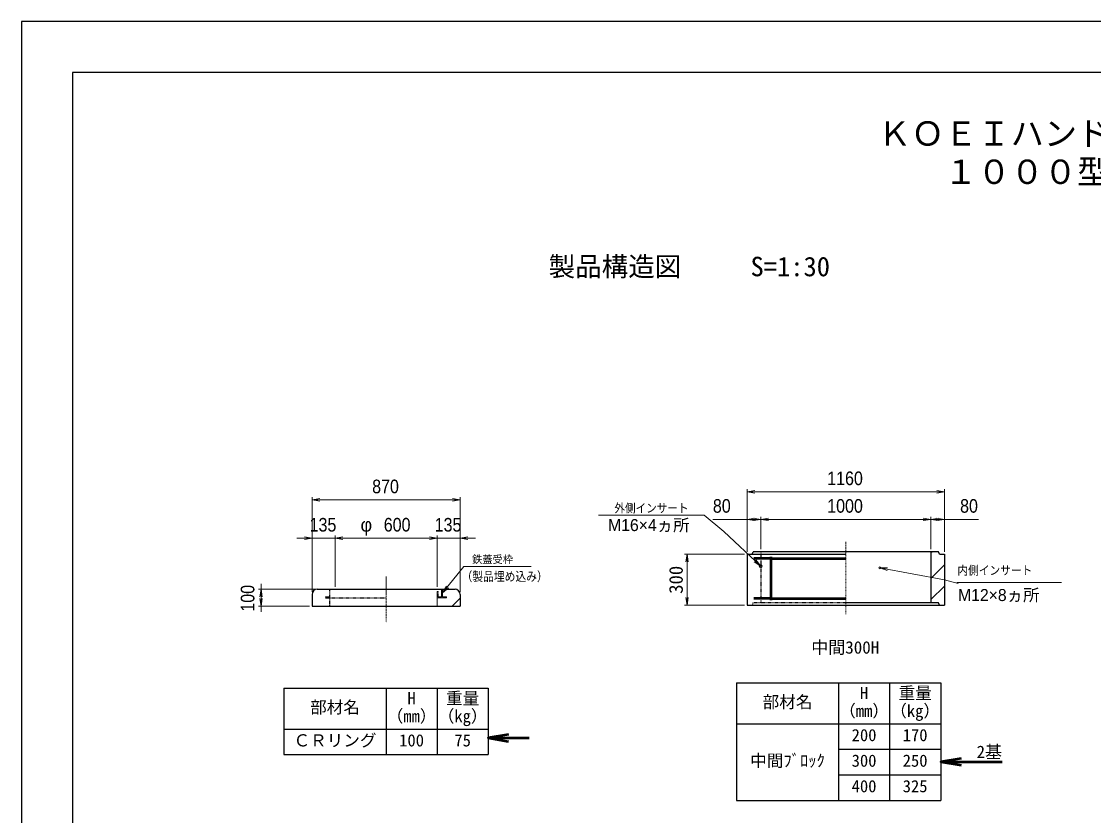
# Model space of a CAD drawing. Units: millimetres, scale not verified. Extents: x -210 to 210, y -148 to 148.
# Drawn here: x -210 to 0, y -7 to 148.5 of the extents above; entities that cross this region are included whole.
import ezdxf
from ezdxf.enums import TextEntityAlignment as Align

# ---------------------------------------------------------------- set-up
doc = ezdxf.new("R2010")
doc.units = ezdxf.units.MM
doc.linetypes.add('USER1', pattern=[12.95, 6.35, -3.175, 0.25, -3.175])
doc.linetypes.add('USER2', pattern=[4.7625, 3.175, -1.5875])
doc.layers.add('0-0', color=7, linetype='Continuous')
for name, color, linetype, lineweight in [('0-1_0', 9, 'Continuous', 25), ('0-2_dims', 2, 'Continuous', 13), ('0-3_pen1実線', 4, 'Continuous', 13), ('0-4_pen2実線', 3, 'Continuous', 13), ('0-5_pen3実線', 7, 'Continuous', 25), ('0-6_pen4実線', 6, 'Continuous', 25), ('0-7_pen1一点', 4, 'USER1', 13), ('0-8_pen2破線', 3, 'USER2', 25), ('0-9_鉄筋１', 7, 'Continuous', 50), ('0-A_鉄筋２', 7, 'Continuous', 50)]:
    doc.layers.add(name, color=color, linetype=linetype, lineweight=lineweight)
doc.styles.add('ＭＳ ゴシック', font='')
doc.styles.add('ＭＳ Ｐゴシック', font='')
doc.styles.get('ＭＳ ゴシック').set_extended_font_data('MS Gothic')
doc.styles.get('ＭＳ Ｐゴシック').set_extended_font_data('MS PGothic')

# ---------------------------------------------------------------- blocks, each defined once
blk = doc.blocks.new('部分図 1')
at = {"layer": '0-1_0'}
blk.add_lwpolyline([(0, 0), (12600, 0), (12600, 8910), (0, 8910)], close=True, dxfattribs=at)
at = {"layer": '0-2_dims'}
for p, q in [((1707.7, 5559.43), (1707.7, 6114.38)), ((2577.7, 5574.43), (2577.7, 6114.38)), ((4264, 5795), (4264, 6162)), ((4264, 6147), (5424, 6147)), ((5424, 5795), (5424, 6162)), ((1707.7, 6099.38), (2577.7, 6099.38)), ((4264, 5795), (4264, 6000)), ((4344, 5810), (4344, 6000)), ((4344, 5810), (4344, 6000)), ((4344, 5985), (5344, 5985)), ((5344, 5810), (5344, 6000)), ((5344, 5810), (5344, 6000)), ((5424, 5795), (5424, 6000)), ((1707.7, 5874.38), (1617.7, 5874.38)), ((1707.7, 5559.43), (1707.7, 5889.38)), ((1842.7, 5874.38), (1707.7, 5874.38)), ((1842.7, 5589.43), (1842.7, 5889.38)), ((1842.7, 5589.43), (1842.7, 5889.38)), ((1842.7, 5874.38), (2442.7, 5874.38)), ((1842.7, 5874.38), (1932.7, 5874.38)), ((2442.7, 5874.38), (2352.7, 5874.38)), ((2442.7, 5589.43), (2442.7, 5889.38)), ((2442.7, 5589.43), (2442.7, 5889.38)), ((2442.7, 5874.38), (2577.7, 5874.38)), ((2577.7, 5559.43), (2577.7, 5889.38)), ((2577.7, 5874.38), (2667.7, 5874.38)), ((1722.7, 5574.43), (1392.76, 5574.43)), ((1407.76, 5574.43), (1407.76, 5606.25)), ((1407.76, 5574.43), (1407.76, 5474.43)), ((1692.7, 5474.43), (1392.76, 5474.43)), ((1407.76, 5474.43), (1407.76, 5442.61))]:
    blk.add_line(p, q, dxfattribs=at)
at = {"layer": '0-2_dims', "lineweight": 18}
for p, q in [((4012.73, 6010.13), (3391.27, 6010.13)), ((4249, 5780), (3896, 5780)), ((3911, 5780), (3911, 5480)), ((2643.72, 5707.78), (2995.19, 5707.78)), ((5495.79, 5614), (6112.26, 5614)), ((4249, 5480), (3896, 5480))]:
    blk.add_line(p, q, dxfattribs=at)
at = {"layer": '0-2_dims', "lineweight": 50}
blk.add_line((2742.7, 4700.71), (2983.28, 4700.71), dxfattribs=at)
at = {"layer": '0-2_dims'}
for points in [[(4309, 6154.5), (4264, 6147), (4309, 6139.5)], [(5379, 6139.5), (5424, 6147), (5379, 6154.5)], [(1752.7, 6106.88), (1707.7, 6099.38), (1752.7, 6091.88)], [(2532.7, 6091.88), (2577.7, 6099.38), (2532.7, 6106.88)], [(4344, 5710), (4128.14, 5912.76), (4012.73, 6010.13)], [(4344, 5985), (4264, 5985), (4063.18, 5985)], [(4309, 5992.5), (4264, 5985), (4309, 5977.5)], [(4299, 5977.5), (4344, 5985), (4299, 5992.5)], [(4389, 5992.5), (4344, 5985), (4389, 5977.5)], [(5299, 5977.5), (5344, 5985), (5299, 5992.5)], [(5389, 5992.5), (5344, 5985), (5389, 5977.5)], [(5344, 5985), (5424, 5985), (5624.82, 5985)], [(5379, 5977.5), (5424, 5985), (5379, 5992.5)], [(1662.7, 5866.88), (1707.7, 5874.38), (1662.7, 5881.88)], [(1887.7, 5881.88), (1842.7, 5874.38), (1887.7, 5866.88)], [(1887.7, 5881.88), (1842.7, 5874.38), (1887.7, 5866.88)], [(2397.7, 5866.88), (2442.7, 5874.38), (2397.7, 5881.88)], [(2397.7, 5866.88), (2442.7, 5874.38), (2397.7, 5881.88)], [(2622.7, 5881.88), (2577.7, 5874.38), (2622.7, 5866.88)], [(4306.07, 5735.34), (4344, 5710), (4316.34, 5746.28)], [(2474.7, 5552.43), (2598.72, 5707.78), (2643.72, 5707.78)], [(5089.61, 5699.22), (5044, 5700), (5086.9, 5684.47)], [(5044, 5700), (5424, 5630), (5503.51, 5608.51)], [(1415.26, 5529.43), (1407.76, 5574.43), (1400.26, 5529.43)], [(2496.92, 5592.28), (2474.7, 5552.43), (2508.64, 5582.92)], [(1400.26, 5519.43), (1407.76, 5474.43), (1415.26, 5519.43)]]:
    blk.add_lwpolyline(points, dxfattribs=at)
at = {"layer": '0-2_dims', "lineweight": 18}
for points in [[(3918.5, 5735), (3911, 5780), (3903.5, 5735)], [(3903.5, 5525), (3911, 5480), (3918.5, 5525)]]:
    blk.add_lwpolyline(points, dxfattribs=at)
at = {"layer": '0-2_dims', "lineweight": 50}
for points in [[(2862.7, 4720.71), (2742.7, 4700.71), (2862.7, 4680.71)], [(5521.61, 4580), (5401.61, 4560), (5521.61, 4540)], [(5401.61, 4560), (5612, 4560), (5762.5, 4560)]]:
    blk.add_lwpolyline(points, dxfattribs=at)
at = {"layer": '0-3_pen1実線'}
for p, q in [((5344, 5787.65), (5351.35, 5795)), ((5344, 5637), (5424, 5717)), ((2474.7, 5553.45), (2495.68, 5574.43)), ((5344, 5513.27), (5424, 5593.27)), ((2442.7, 5521.45), (2445.68, 5524.43)), ((2530.38, 5474.43), (2577.7, 5521.75))]:
    blk.add_line(p, q, dxfattribs=at)
at = {"layer": '0-4_pen2実線'}
for p, q in [((2442.7, 5561.93), (2448.7, 5561.93)), ((2442.7, 5561.93), (2442.7, 5524.43)), ((2468.7, 5574.43), (2468.7, 5530.43)), ((2474.7, 5574.43), (2474.7, 5530.43)), ((2442.7, 5524.43), (2442.7, 5474.43)), ((2498.7, 5524.43), (2442.7, 5524.43)), ((2468.7, 5530.43), (2448.7, 5530.43)), ((2498.7, 5530.43), (2474.7, 5530.43)), ((2498.7, 5530.43), (2498.7, 5524.43))]:
    blk.add_line(p, q, dxfattribs=at)
at = {"layer": '0-4_pen2実線', "linetype": 'USER2'}
blk.add_line((2448.7, 5561.93), (2448.7, 5530.43), dxfattribs=at)
at = {"layer": '0-4_pen2実線'}
for centre, radius in [((4344, 5710), 8), ((5044, 5700), 6)]:
    blk.add_circle(centre, radius, dxfattribs=at)
at = {"layer": '0-5_pen3実線'}
for p, q in [((4264, 5780), (4264, 5480)), ((4264, 5780), (4844, 5780)), ((4294, 5780), (4299, 5795)), ((5389, 5795), (4299, 5795)), ((5344, 5795), (5344, 5495)), ((5394, 5780), (5389, 5795)), ((5394, 5780), (5424, 5780)), ((5424, 5780), (5424, 5480)), ((1707.7, 5544.43), (1707.7, 5474.43)), ((1737.7, 5574.43), (2547.7, 5574.43)), ((2577.7, 5544.43), (2577.7, 5474.43)), ((5389, 5495), (4844, 5495)), ((5394, 5480), (5389, 5495)), ((1707.7, 5474.43), (2577.7, 5474.43)), ((4264, 5480), (5424, 5480)), ((2142.7, 4993.21), (2142.7, 4603.21)), ((2442.7, 4993.21), (2442.7, 4603.21)), ((4801.61, 5024), (4801.61, 4334)), ((5101.61, 5024), (5101.61, 4334)), ((1542.7, 4753.21), (2742.7, 4753.21)), ((4201.61, 4784), (5401.61, 4784)), ((4801.61, 4634), (5401.61, 4634)), ((4801.61, 4484), (5401.61, 4484))]:
    blk.add_line(p, q, dxfattribs=at)
for centre, start, end in [((1737.7, 5544.43), 90, 180), ((2547.7, 5544.43), 0, 90)]:
    blk.add_arc(centre, 30, start, end, dxfattribs=at)
at = {"layer": '0-6_pen4実線'}
for p, q in [((1542.7, 4993.21), (2742.7, 4993.21)), ((1542.7, 4993.21), (1542.7, 4603.21)), ((2742.7, 4993.21), (2742.7, 4603.21)), ((4201.61, 5024), (5401.61, 5024)), ((4201.61, 5024), (4201.61, 4334)), ((5401.61, 5024), (5401.61, 4334)), ((1542.7, 4603.21), (2742.7, 4603.21)), ((4201.61, 4334), (5401.61, 4334))]:
    blk.add_line(p, q, dxfattribs=at)
blk.add_lwpolyline([(300, 300), (12300, 300), (12300, 8610), (300, 8610)], close=True, dxfattribs=at)
at = {"layer": '0-7_pen1一点'}
for p, q in [((4844, 5853.72), (4844, 5427)), ((2142.7, 5648.5), (2142.7, 5380.88))]:
    blk.add_line(p, q, dxfattribs=at)
at = {"layer": '0-8_pen2破線'}
for p, q in [((4344, 5795), (4344, 5495)), ((1810.7, 5574.43), (1810.7, 5474.43)), ((1786.7, 5530.43), (1810.7, 5530.43)), ((1786.7, 5530.43), (1786.7, 5524.43)), ((1786.7, 5524.43), (2142.7, 5524.43)), ((4294, 5480), (4299, 5495)), ((4844, 5495), (4299, 5495))]:
    blk.add_line(p, q, dxfattribs=at)
at = {"layer": '0-9_鉄筋１'}
for p, q in [((4404, 5765), (4404, 5510)), ((4404, 5755), (4844, 5755)), ((4404, 5520), (4844, 5520))]:
    blk.add_line(p, q, dxfattribs=at)
at = {"layer": '0-A_鉄筋２'}
for p, q in [((4404, 5755), (4304, 5755)), ((4404, 5520), (4304, 5520))]:
    blk.add_line(p, q, dxfattribs=at)
at = {"layer": '0-2_dims', "color": 7, "style": 'ＭＳ Ｐゴシック'}
for s, height, width, p in [('1160', 79.98, 0.9, (4734.91, 6162)), ('870', 79.98, 0.9, (2060.89, 6114.38)), ('外側インサート', 50.68, 0.9, (3484.34, 6010.13)), ('80', 79.98, 0.9, (4063.18, 6000)), ('1000', 79.98, 0.9, (4734.91, 6000)), ('80', 79.98, 0.9, (5515.73, 6000)), ('135', 79.98, 0.9, (1693.39, 5889.38)), ('600', 79.98, 0.9, (2129.07, 5889.38)), ('135', 79.98, 0.9, (2428.39, 5889.38)), ('（製品埋め込み）', 54.61, 0.85, (2586.24, 5606.23)), ('内側インサート', 51.2, 0.9, (5500.07, 5644.08))]:
    blk.add_text(s, height=height, dxfattribs=dict(at, width=width)).set_placement(p, align=Align.BOTTOM_LEFT)
for s, height, p in [('M16×4ヵ所', 70.81, (3447.05, 5894.71)), ('φ', 79.98, (1992.7, 5889.38)), ('鉄蓋受枠', 44.11, (2648.01, 5714.32)), ('M12×8ヵ所', 70.81, (5503.51, 5483.71))]:
    blk.add_text(s, height=height, dxfattribs=at).set_placement(p, align=Align.BOTTOM_LEFT)
at = {"layer": '0-2_dims', "color": 7, "style": 'ＭＳ ゴシック'}
blk.add_text('300', height=80.65, rotation=90, dxfattribs=at).set_placement((3910.5, 5547.5), align=Align.BOTTOM_LEFT)
at = {"layer": '0-2_dims', "color": 7, "style": 'ＭＳ Ｐゴシック', "width": 0.9}
blk.add_text('100', height=79.98, rotation=90, dxfattribs=at).set_placement((1392.76, 5442.61), align=Align.BOTTOM_LEFT)
at = {"layer": '0-2_dims', "style": 'ＭＳ ゴシック'}
blk.add_text('2基', height=73.31, dxfattribs=at).set_placement((5612.5, 4560.5), align=Align.BOTTOM_LEFT)
at = {"layer": '0-5_pen3実線', "style": 'ＭＳ ゴシック'}
for s, height, p in [('\u3000製品構造図\u3000', 114.4, (2941.59, 7378.74)), ('S=1:30', 114.4, (4284.24, 7378.74)), ('中間300H', 73.31, (4641, 5174)), ('重量', 71.47, (2495.22, 4876.97)), ('H', 71.47, (4927.24, 4907.75)), ('重量', 71.47, (5154.13, 4907.76)), ('部材名', 71.47, (1696.48, 4824.47)), ('H', 71.47, (2268.33, 4876.96)), ('部材名', 71.47, (4355.39, 4855.26)), ('（mm）', 71.49, (2146.44, 4771.95)), ('（kg）', 71.49, (2446.44, 4771.95)), ('（mm）', 71.49, (4805.35, 4802.74)), ('（kg）', 71.49, (5105.35, 4802.74)), ('ＣＲリング', 71.46, (1599.01, 4629.47)), ('200', 71.47, (4878.5, 4660.26)), ('170', 71.47, (5178.5, 4660.26)), ('100', 71.47, (2219.59, 4629.47)), ('75', 71.44, (2543.98, 4629.48)), ('中間ﾌﾞﾛｯｸ', 71.48, (4282.25, 4510.25)), ('300', 71.47, (4878.5, 4510.26)), ('250', 71.47, (5178.5, 4510.26)), ('400', 71.46, (4878.51, 4360.27)), ('325', 71.47, (5178.5, 4360.26))]:
    blk.add_text(s, height=height, dxfattribs=at).set_placement(p, align=Align.BOTTOM_LEFT)
at = {"layer": '0-6_pen4実線', "style": 'ＭＳ ゴシック'}
for s, p in [('\u3000ＫＯＥＩハンドホール構造図\u3000', (4837.55, 8137.5)), ('１０００型シリーズ', (5422.51, 7912.5))]:
    blk.add_text(s, height=143, dxfattribs=at).set_placement(p, align=Align.BOTTOM_LEFT)

msp = doc.modelspace()

# ---------------------------------------------------------------- block references
at = {"layer": '0-0', "xscale": 0.0333333, "yscale": 0.0333333}
msp.add_blockref('部分図 1', (-210, -148.5), dxfattribs=at)

doc.saveas('drawing.dxf')
